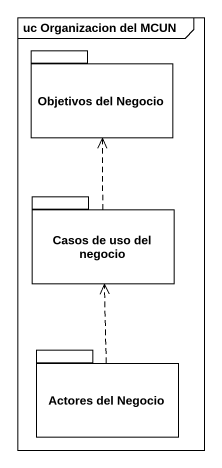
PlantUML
@startuml
mainframe uc Organizacion del MCUN
package "Objetivos del Negocio" as Objetivos_del_Negocio {
}
package "Casos de uso del negocio" as Casos_de_uso_del_negocio {
}
package "Actores del Negocio" as Actores_del_Negocio {
}
Casos_de_uso_del_negocio .up.> Objetivos_del_Negocio
Actores_del_Negocio .up.> Casos_de_uso_del_negocio
@enduml
